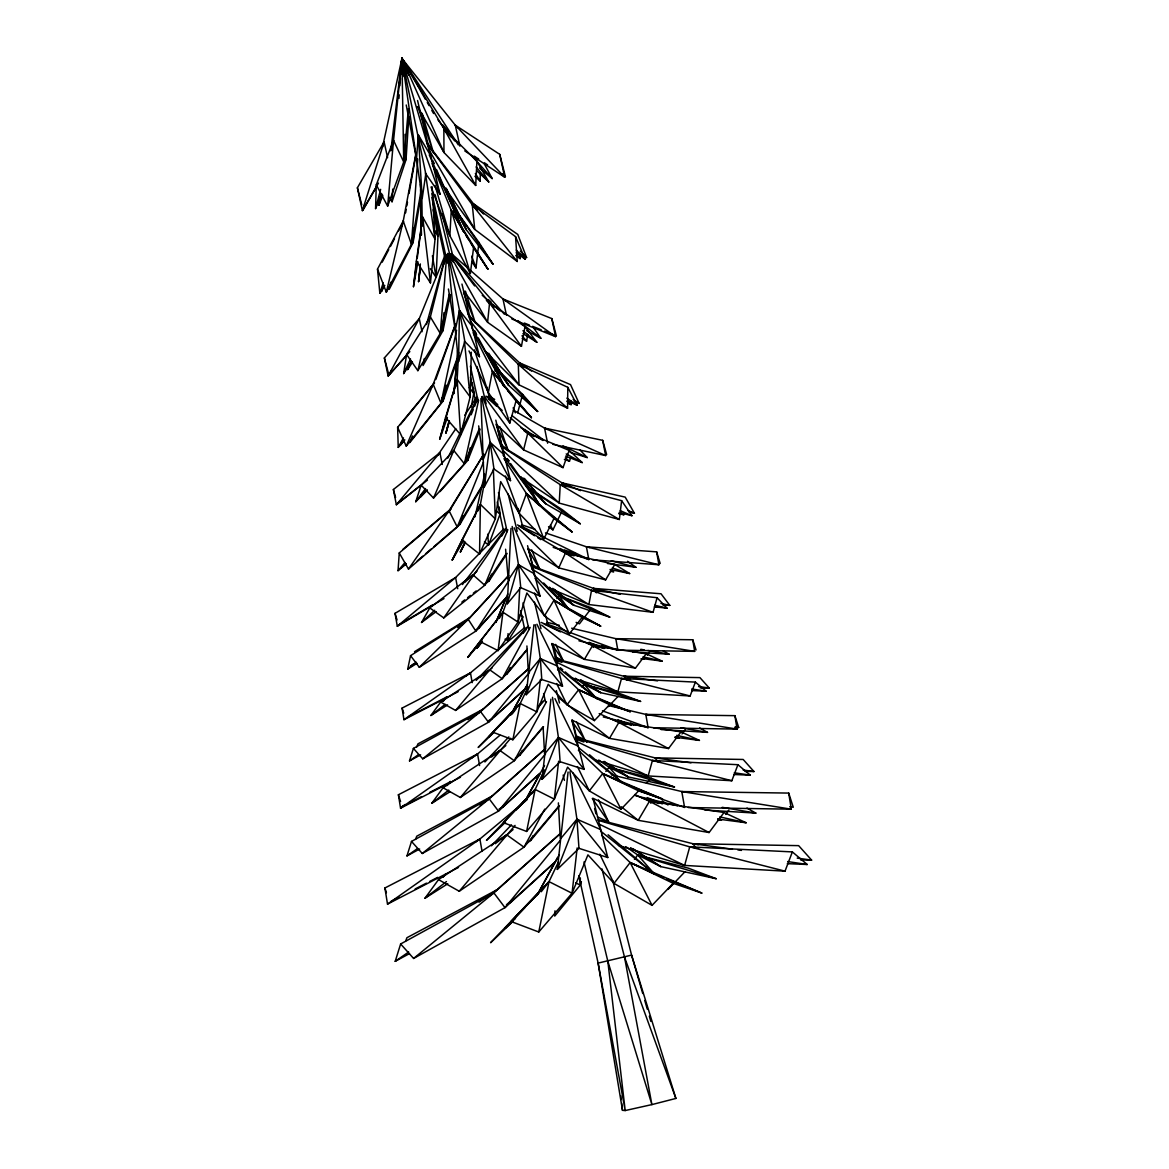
<?xml version="1.0" encoding="UTF-8"?>
<svg xmlns="http://www.w3.org/2000/svg" width="1169" height="1169" viewBox="0 0 1169 1169"><rect width="100%" height="100%" fill="white"/><g stroke="black" fill="none" stroke-linecap="round" stroke-linejoin="round"><path stroke-width="1.5" d="M401.931 65.245L401.931 58.45L455.267 125.156L504.701 177.206L499.718 154.337L455.267 125.156L459.928 146.213M580.335 877.89L580.277 885.05L554.749 916.072L554.983 910.826M485.968 352.074L519.021 384.849L567.579 408.215L567.798 387.334L518.291 364.26L468.915 316.375M479.538 554.048L495.32 518.875L480.386 504.38L461.872 540.166L479.538 554.048L480.386 504.38L484.653 481.277M464.838 341.494L479.465 356.691L472.042 326.122L459.49 310.428L464.838 341.494L458.54 361.616L459.49 310.428L447.917 253.483M471.312 352.161L470.128 396.934L460.601 434.649L445.55 417.538L457.167 379.37L458.686 352.234M381.722 193.703L375.57 208.593L376.286 184.834L393.544 140.412L401.931 58.45L407.923 67.495M474.906 176.3L480.108 181.049L480.313 174.269M512.197 526.474L518.466 564.685L520.76 587.656L507.317 603.774L510.97 528.388M430.338 268.709L436.081 277.301L437.966 236.299L435.862 213.518M422.257 226.041L421.775 191.628M453.777 211.253L453.952 207.658L445.579 189.539M519.752 587.569L518.028 622.069L498.067 650.622L479.962 641.489L467.746 657.373L481.949 641.065M382.818 195.311L378.99 205.189L379.414 196.538M417.494 106.554L443.957 152.481L475.71 185.433L476.923 161.176L443.869 128.59L401.931 58.45L382.526 147.002M443.928 312.722L442.993 330.666L423.046 365.517L424.376 358.503M389.511 197.298L392.053 201.755L392.74 189.086M565.255 486.815L560.258 484.653L559.22 503.094L619.336 519.504L621.63 500.683L560.258 484.653L501.296 446.295M401.493 65.742L401.931 58.45L458.336 144.927M413.958 228.087L413.081 242.626L389.219 289.371L390.767 282.24M408.843 116.359L406.052 159.612L392.053 201.755M406.301 563.838L398.044 570.691L399.257 552.952L449.071 510.78L483.776 454.171M417.786 158.94L411.43 244.263L386.325 292.25L377.499 269.104L403.247 221.029L415.989 153.168M398.936 98.459L399.213 94.821M399.9 85.732L400.441 78.455M400.704 74.816L401.931 58.45L406.812 66.034M401.347 65.727L401.931 58.45L405.658 64.631M446.748 255.368L440.245 333.413L417.874 370.675L406.593 354.455L430.367 316.916L445.871 255.222M453.996 393.456L457.634 350.232M453.996 393.398L456.947 358.898L440.991 403.203L406.227 446.134L397.635 427.328L433.202 384.265L455.53 323.901M408.39 108.702L403.714 161.95L387.655 206.124L376.286 184.834M387.655 206.124L393.544 140.412L403.714 161.95L401.931 58.45L425.458 99.365M535.329 624.743L540.312 658.556L541.788 679.54L526.196 694.722L533.926 624.757M552.499 697.338L558.402 737.434L560.112 761.72L542.065 779.285L550.906 699.179M569.946 771.818L576.931 819.191L578.976 848.343L557.321 869.415L568.076 772.037M420.343 267.686L418.546 281.641L420.343 263.946M493.742 306.468L489.563 303.005L487.59 322.279L521.462 346.316L524.983 326.633L489.563 303.005L450.547 254.126M425.414 172.924L435.058 239.192L422.681 217.054L416.369 261.155L430.44 282.913L435.058 239.192L432.106 186.762M417.947 261.783L413.461 286.697L416.369 261.155M472.13 262.075L476.002 267.92L478.91 242.378L453.952 207.658L460.688 226.07M540.473 679.291L536.805 711.863L512.84 739.772L492.792 732.174L520.22 703.504L528.125 687.036M558.621 761.238L554.34 799.143L526.605 831.437L503.401 822.655L535.139 789.455L544.506 769.947M577.165 847.92L572.05 893.248L538.763 932L510.911 921.45L549.021 881.631L558.329 862.211M401.113 65.61L401.931 58.45L404.985 64.529M390.884 150.275L401.931 58.45L403.524 61.723M418.546 281.641L420.241 267.876M431.04 187.011L449.846 235.714L470.376 273.531L473.547 247.711L451.278 210.332L432.048 163.587M498.067 650.622L502.948 612.249L507.77 598.893M493.961 468.974L510.517 480.62L504.131 454.683L490.191 442.408L493.961 468.974L484.361 486.772L490.191 442.408L481.613 396.612M413.461 286.697L416.778 261.695M417.245 258.13L422.681 217.054L430.44 282.913M403.363 61.752L401.931 58.45L422.228 198.423L425.794 173.816L401.931 58.45L443.957 152.481L443.869 128.59L450.781 136.802M411.722 361.469L403.656 373.569L406.593 354.455M522.105 338.469L526.634 341.173L527.701 334.217M421.045 195.442L413.081 242.626L411.824 239.382M405.614 212.86L406.227 209.339M406.856 205.817L407.484 202.281M409.048 193.47L416.237 152.92M455.895 386.471L457.167 379.37L470.128 396.934L464.429 341.187M495.072 371.347L495.7 367.797L486.596 352.278M412.467 362.142L407.674 369.579L408.302 365.999M471.239 407.119L473.693 393.383L473.577 388.02M421.337 189.451L411.43 244.263L403.247 221.029L401.025 227.897M598.528 592.025L591.514 590.36L588.884 604.548L653.062 612.322L657.08 597.724L591.514 590.36L532.757 566.863M470.128 447.961L467.834 460.352L439.982 491.652M446.149 385.185L443.022 401.172L409.793 442.598L412.54 435.964M450.284 294.573L442.993 330.666L441.122 327.758M512.84 739.772L520.22 703.504L536.805 711.863L548.232 684.23L566.994 704.775L594.393 720.601L609.59 704.717L630.208 711.746L578.626 689.783L557.584 669.618M526.605 831.437L535.139 789.455L554.34 799.143L567.579 767.156L589.308 790.916L621.017 809.24L638.61 790.872L662.472 798.997L602.751 773.571L578.363 750.177M538.763 932L549.021 881.631L572.05 893.248L587.934 854.86L614.003 883.384L652.054 905.361L673.169 883.311L701.809 893.072L630.149 862.561L601.597 835.192M417.012 663.32L407.718 669.092L410.553 655.663L468.243 619.336L508.734 575.455M444.205 263.946L446.076 255.178M456.568 330.184L440.991 403.203L433.202 384.265L431.463 387.421M478.647 400.163L464.385 463.786L433.524 498.082L421.161 485.179L453.791 450.518L477.639 397.898M474.994 516.844L484.638 474.088M449.305 294.193L440.245 333.413L430.367 316.916L428.848 320.145M417.874 370.675L430.367 316.916M386.325 292.25L403.247 221.029M378.99 205.189L381.591 194.653M534.189 436.592L527.789 433.129L523.58 449.875L563.02 467.644L569.142 450.401L527.789 433.129L510.268 417.596M449.422 421.264L445.93 433.071L449.013 420.986M375.57 208.593L380.641 189.363M390.782 150.903L393.544 140.412M447.42 417.465L439.676 439.31L445.55 417.538M517.662 412.818L522.631 394.406L495.7 367.797L503.693 386.15M691.712 690.572L706.076 691.171L695.394 682.111L621.513 678.473L617.831 691.843L572.678 678.195M733.927 774.492L750.308 775.179L737.931 764.701L652.419 760.478L648.152 775.953L595.869 760.157M787.321 863.657L807.209 864.49L792.363 851.909L689.739 846.853L684.625 865.425L618.503 845.45M426.48 324.5L445.754 255.134M445.93 433.071L449.276 421.161M469.003 350.934L488.35 392.652L509.816 423.076L516.026 400.982L492.397 371.084L473.153 332.77M507.317 603.774L518.466 564.685L534.452 573.877L540.02 596.088L520.76 587.656M439.676 439.31L457.167 379.37L460.601 434.649M364.64 204.867L363.062 209.967L376.389 187.055M420.635 754.867L409.501 760.887L413.402 748.394L480.532 711.614L529.528 667.894M419.656 849.03L406.973 855.883L411.503 841.432L489.197 798.851L545.572 748.555L491.813 796.235L479.787 804.535M409.471 953.626L395.21 961.327L400.631 943.982L493.873 892.897L560.462 833.482M384.104 141.887L357.393 187.785L362.375 210.654L384.104 141.887L387.597 157.669M383.037 286.58L381.401 291.709L384.791 285.426M377.499 269.104L379.852 293.258L383.184 282.942M427.211 490.045L415.74 501.72L421.161 485.179M564.379 459.446L569.478 461.214L570.56 457.912M581.402 881.66L580.277 885.05L575.543 882.843M457.488 359.438L443.022 401.172L441.619 398.132M427.109 490.249L420.767 496.708L421.877 493.581M435.789 379.53L455.092 325.654M478.063 510.838L480.386 504.38L452.198 560.126L463.698 540.429M484.434 541.905L488.613 545.002L499.996 514.228L499.236 507.025M484.77 584.31L489.066 580.978L491.608 574.154M416.763 746.962L417.932 743.879L482.797 709.364L528.388 668.858M415.521 839.4L416.748 836.2L491.813 796.235M405.716 940.928L406.929 937.713L497.03 889.755L560.565 833.307M556.123 662.034L617.831 691.843L690.119 695.964L695.394 682.111M576.361 741.278L648.152 775.953L731.823 780.731L737.931 764.701M598.689 823.911L684.625 865.425L785.027 871.153L792.363 851.909M433.772 546.771L459.899 524.413L463.129 516.011M526.196 694.722L540.312 658.556L557.423 666.052L562.537 686.174L541.788 679.54M542.065 779.285L558.402 737.434L578.217 746.1L584.135 769.392L560.112 761.72M557.321 869.415L576.931 819.191L600.705 829.595L607.792 857.549L578.976 848.343M480.138 429.155L467.834 460.352L465.598 457.81M471.151 414.776L473.182 409.749M474.526 406.403L477.244 399.696M483.484 462.062L457.254 527.058L408.478 569.069L399.257 552.952M445.155 254.959L419.262 318.655L388.137 376.009L384.367 357.933L419.262 318.655L422.067 331.733M507.843 529.689L484.755 585.26L443.767 617.919L429.754 607.924L421.541 622.463L436.198 611.635M507.741 593.969L495.875 622.434L506.177 597.607L475.827 631.128L419.291 667.28L410.553 655.663M433.524 498.082L453.791 450.518L464.385 463.786L479.115 429.184M406.227 446.134L433.202 384.265M610.057 569.464L629.653 573.541L614.748 564.437L565.46 553.069L558.753 567.871L528.33 548.787M407.674 369.579L411.342 361.499M465.481 542.328L460.367 551.987L464.941 542.255M403.656 373.569L410.524 359M452.198 560.126L461.872 540.166M548.553 526.693L552.922 529.893L561.851 511.452M447.785 458.058L476.616 399.462M460.367 551.987L465.043 542.562M493.347 468.93L495.32 518.875L500.683 481.599L519.138 513.279L543.848 538.924L553.974 518.51L526.43 493.552L503.956 458.628M503.971 675.901L506.995 673.943L510.239 667.528M515.368 758.126L519.84 755.232L522.295 750.366M526.108 843.492L530.638 840.555L533.079 835.718M382.175 262.192L388.751 249.669M390.388 246.542L394.494 238.71M398.614 230.877L403.539 221.482M384.367 357.933L388.941 375.191L391.469 370.485M510.78 714.873L526.24 686.422M557.598 857.505L536.951 895.483L559.323 854.627M530.171 627.417L502.202 678.707L455.589 710.431L440.669 702.058L430.893 715.486L447.581 704.892M546.507 701.678L514.302 760.741L460.338 797.477L443.051 787.774L431.741 803.322L450.109 791.661M544.725 809.153L523.99 847.174L459.242 891.246L438.507 879.614L424.931 898.26L447.785 883.749M379.852 293.258L384.104 285.484M510.795 714.843L527.409 684.508M544.52 765.534L524.793 801.583L540.18 773.25L498.462 811.14L422.287 853.487L411.503 841.432M402.735 440.786L400.149 445.491L404.839 439.88M397.635 427.328L398.234 447.391L403.48 437.922M593.267 647.436L594.889 644.557M650.768 803.235L652.463 800.239M362.375 210.654L378.449 183.08M459.899 524.413L481.672 487.371M517.75 527.57L558.753 567.871L605.63 579.868L614.748 564.437M642.76 658.6L662.136 661.128L646.209 653.749L592.522 645.653L584.427 659.374L551.9 643.52L557.423 666.052L536.907 624.231M674.747 737.171L699.427 740.401L681.001 731.852L618.854 722.5L609.473 738.37L571.816 720.016L578.217 746.1L554.939 698.653M717.693 819.031L746.158 822.757L724.035 812.499L649.453 801.262L638.216 820.331L593.019 798.295L600.705 829.595L572.883 772.899M483.805 482.782L457.254 527.058L449.071 510.78L408.478 569.069M483.761 454.42L448.823 511.993M499.28 618.328L502.948 612.249L518.028 622.069L526.868 593.004L544.433 615.858L569.376 633.861L582.074 617.48L600.691 626.131L554.004 600.252L535.154 578.48M556.955 598.528L558.782 595.489L549.342 587.159M505.037 639.165L508.135 640.597L523.215 616.911L520.117 615.026M475.754 630.091L478.764 628.206L481.716 623.588M501.486 536.293L505.432 530.288M489.066 580.978L507.156 553.405M509.216 580.145L475.827 631.128L468.243 619.336L461.2 625.123M437.601 455.457L455.793 428.745M464.736 415.273L476.645 397.314M443.767 617.919L506.162 528.505M506.016 554.033L484.755 585.26L472.963 574.812L429.754 607.924M647.348 655.195L649.306 652.507M682.009 733.957L685.092 729.719M725.715 814.369L728.857 810.073M420.767 496.708L424.99 490.936M415.74 501.72L425.531 488.554M451.614 453.44L453.791 450.518M443.256 701.327L446.485 697.002M447.099 785.539L450.211 781.36M443.183 877.159L445.316 874.295M541.671 625.123L584.427 659.374L635.439 668.157L646.209 653.749M558.767 697.747L609.473 738.37L668.536 748.54L681.001 731.852M621.236 806.727L638.216 820.331L709.086 832.533L724.035 812.499M482.432 641.693L476.82 648.342L482.154 641.299M590.535 609.4L579.429 623.837L576.127 622.39M512.095 714.084L516.157 708.794M518.188 706.149L520.22 703.504L478.165 747.488L493.61 732.758M582.06 686.977L584.091 684.333L620.534 693.831L640.583 701.415L600.676 692.691L584.091 684.333L575.309 678.21M531.91 793.663L535.139 789.455L486.465 840.365L505.622 822.114M605.849 771.467L609.078 767.259L651.279 778.247L674.484 787.029L628.279 776.932L609.078 767.259L598.718 760.025M541.262 891.728L549.021 881.631L490.585 942.725L512.694 921.654M634.416 859.317L637.748 854.992L641.226 855.898M462.442 584.544L505.782 528.461M476.82 648.342L482.11 641.518M467.746 657.373L502.948 612.249L479.962 641.489M499.163 808.977L502.349 807.268L505.768 803.059M506.455 904.718L511.949 900.174M400.382 424.61L434.576 382.906M529.484 672.38L488.525 722.237L422.725 758.813L413.402 748.394M545.587 753.771L498.462 811.14L489.197 798.851L480.225 805.076M560.156 840.482L504.993 907.641L413.592 958.448L400.631 943.982M522.967 633.481L526.445 629.258M506.995 673.943L527.175 649.73M519.84 755.232L543.541 726.797M530.638 840.555L559.483 805.952M439.895 452.695L393.383 489.519L396.349 504.745L439.895 452.695L442.291 464.458M455.589 710.431L489.753 669.822L528.49 626.219M460.338 797.477L510.736 738.238M459.242 891.246L515.061 825.402M398.234 447.391L404.109 440.421M447.362 513.133L450.869 508.997L402.837 549.386M527.102 649.35L502.202 678.707L489.753 669.822L440.669 702.058M558.577 806.391L523.99 847.174L506.688 834.827L438.507 879.614M398.044 570.691L405 562.523M388.941 375.191L406.958 354.923M538.456 707.026L544.491 700.246M388.137 376.009L409.837 351.577M478.764 628.206L506.601 597.315M457.722 627.621L470.23 617.364L507.711 576.624M513.498 710.957L488.54 737.157L493.639 732.335M516.07 810.029L529.382 795.957M529.776 902.439L539.537 892.122M488.54 737.157L513.308 711.088M518.13 807.721L527.964 797.375M515.514 918.439L504.993 928.361L539.406 892.166M608.348 706.587L618.094 696.373M646.442 783.318L651.279 778.247M668.04 889.448L684.786 871.928M476.207 680.402L527.087 627.198M484.916 761.954L508.866 736.908M537.857 706.602L542.898 701.327M491.433 845.801L511.438 824.89M504.993 928.361L524.881 907.612M503.737 528.943L455.603 577.53L397.299 626.248L395.034 613.345L455.603 577.53L457.693 588.708M471.896 576.273L476.952 571.173M419.291 667.28L468.243 619.336M421.541 622.463L434.722 610.247M465.057 582.147L472.963 574.812M527.161 687.153L488.525 722.237L480.532 711.614L476.09 714.697M555.056 862.167L504.993 907.641L493.873 892.897L487.897 897.047M494.545 716.495L523.785 690.046M502.349 807.268L539.683 773.513M509.655 902.994L553.653 863.204M417.26 560.901L422.769 556.196M425.516 553.843L431.01 549.138M472.188 682.667L470.464 672.833L402.092 708.093L403.963 719.695L470.464 672.833L524.793 627.534M483.674 674.966L492.061 667.967M479.582 765.563L477.551 753.947L398.395 794.759L400.558 808.203L477.551 753.947L499.937 735.286M494.911 754.692L505.841 745.574M482.066 851.412L479.889 839.021L384.908 887.987L387.509 904.119L479.889 839.021L527.19 799.581M502.027 838.816L513.074 829.61M400.543 568.207L406.023 563.677M407.718 669.092L416.164 662.151M413.271 664.05L410.494 666.33L413.578 664.445M422.725 758.813L480.532 711.614M422.287 853.487L489.197 798.851M413.592 958.448L493.873 892.897M478.618 712.71L482.797 709.364L467.863 719.651M494.18 892.035L497.03 889.755L479.042 902.161M397.358 503.737L419.876 485.924M396.349 504.745L427.43 480.123M461.872 602.093L464.721 599.872M467.585 597.651L470.449 595.43M473.313 593.209L476.178 590.973M430.893 715.486L445.257 704.352M479.699 677.611L489.753 669.822M431.741 803.322L448.779 790.112M491.36 757.074L499.879 750.454L514.302 760.741L543.103 726.767L544.564 754.005L558.402 737.434L584.135 769.392M424.931 898.26L446.456 881.572M495.218 843.726L506.688 834.827M466.022 675.93L470.464 672.833M405.146 804.506L402.194 806.581L405.424 804.915M471.633 758.082L477.551 753.947M475.447 842.118L479.889 839.021M409.501 760.887L418.37 754.721M406.973 855.883L417.435 848.621M395.21 961.327L408.668 952.004M443.051 787.774L499.879 750.454M414.513 651.717L470.23 617.364M397.299 626.248L443.986 598.601M398.571 624.991L432.662 604.855M488.715 720.601L491.886 718.891M403.963 719.695L458.131 691.712M400.558 808.203L460.454 777.253M387.509 904.119L458.496 867.442M408.536 716.655L446.631 697.06M408.639 803.249L421.541 796.615M429.593 792.465L450.547 781.681M391.074 901.343L399.111 897.207M415.17 888.937L426.422 883.15M429.637 881.499L437.674 877.364M642.731 993.489L631.567 955.102L675.887 1098.436L651.893 1104.603L625.196 1110.55L622.492 1110.331L598.119 963.095L631.567 955.102L612.863 880.915M735.053 727.439L738.691 727.483L734.892 715.662L645.799 714.405L608.523 705.565M696.052 649.964L692.764 639.764L615.8 638.669L571.641 628.206M700.246 687.883L709.247 688.015L699.924 677.611L623.778 676.223L555.407 658.863M745.004 771.394L753.976 771.525L743.177 759.47L655.035 757.877L575.762 737.756M611.241 774.828L681.79 791.559L788.71 793.079L793.269 807.253L789.674 806.742M800.663 859.946L811.607 860.106L798.646 845.64L692.881 843.726L598.353 819.732M692.764 639.764L694.649 651.367L617.817 650.139L578.947 640.831M653.573 727.761L737.069 729.105L734.892 715.662M688.205 807.545L791.311 809.196L788.71 793.079M632.663 651.995L669.121 654.187L663.144 650.826M661.099 729.573L707.508 732.364L699.661 727.951M704.995 810.059L755.846 813.098L746.962 808.115M545.47 532.859L586.414 546.785L656.642 551.856L660.178 563.487M592.405 559.819L658.907 564.759L656.642 551.856M662.56 604.841L669.793 605.381L661.04 593.779L593.487 588.387L532.801 566.424M654.625 606.886L658.22 607.193L654.713 606.17M640.86 658.921L644.411 659.228M675.375 737.902L678.926 738.194L675.565 736.967M717.985 819.82L721.551 820.112L718.131 818.87M654.348 606.828L667.017 608.143L657.08 597.724M607.5 563.502L635.936 567.286L627.534 561.281M626.789 680.197L623.778 676.223L657.606 680.884M698.565 686.539L709.247 688.015M691.011 762.831L655.035 757.877L658.118 761.969M743.177 770.035L753.976 771.525M695.906 847.744L692.881 843.726L732.452 849.191M737.858 849.921L741.453 850.418M797.214 858.119L811.607 860.106M603.248 716.948L648.123 727.673L645.799 714.405L649.365 714.902M735.126 726.972L738.691 727.483M638.654 790.536L684.596 807.487L681.79 791.559L685.399 792.071M555.319 659.287L621.513 678.473L630.515 679.832M691.683 689.009L706.076 691.171M575.63 738.223L652.419 760.478L659.535 761.545M734.293 772.767L750.308 775.179M598.133 820.302L689.739 846.853L698.638 848.197M787.628 861.553L807.209 864.49M694.649 651.367L615.8 638.669L617.817 650.139L570.224 632.575M645.799 714.405L737.069 729.105M681.79 791.559L791.311 809.196M610.218 571.261L613.71 571.831L610.525 570.238M640.787 649.306L644.324 649.92M647.86 650.519L669.121 654.187M680.694 727.746L707.508 732.364M722.237 807.326L755.846 813.098M623.778 676.223L630.836 677.567M692.881 843.726L698.258 844.749M513.366 410.158L544.549 428.088L602.663 440.333L606.653 454.551M552.893 444.337L605.644 455.559L602.663 440.333M644.718 856.804L688.366 868.172L716.217 878.723L660.777 866.609L637.748 854.992L625.766 846.634M629.068 512.066L634.416 513.235L625.196 497.117L562.041 482.87L501.53 446.061M541.174 622.405L592.522 645.653L604.709 648.371M642.994 656.876L662.136 661.128M599.2 713.601L618.854 722.5L625.853 724.049M676.661 735.345L699.427 740.401M634.665 794.569L649.453 801.262L654.728 802.445M719.783 816.897L746.158 822.757M596.336 592.815L593.487 588.387L620.111 594.32M660.923 603.409L669.793 605.381M553.2 547.37L588.811 559.556L586.414 546.785L589.921 547.574M618.664 513.629L623.983 514.871L619.219 512.402M654.728 605.25L667.017 608.143M546.902 622.332L559.279 625.269M635.761 795.811L677.611 805.821M586.414 546.785L658.907 564.759M619.745 512.68L631.932 515.719L621.63 500.683M621.513 678.473L690.119 695.964M652.419 760.478L731.823 780.731M689.739 846.853L785.027 871.153M611.299 560.725L635.936 567.286M593.487 588.387L598.733 589.921M640.583 701.415L584.091 684.333L596.716 698.697M674.484 787.029L609.078 767.259L617.495 776.83M716.217 878.723L637.748 854.992L654.056 873.535M570.224 452.374L587.262 457.576L579.839 449.831M517.531 524.896L565.46 553.069L574.14 555.845M612.308 568.002L629.653 573.541M609.75 617.1L558.782 595.489L591.646 607.953L609.75 617.1L573.877 605.294L558.782 595.489L568.076 608.245M564.306 549.927L576.215 553.945M586.575 643.008L598.63 647.085M612.571 719.622L626.073 724.196M641.723 797.769L658.717 803.498M521.579 524.749L535.227 529.382M556.765 660.529L561.88 662.326M575.353 738.983L583.901 741.979M591.514 590.36L653.062 612.322M546.434 623.793L566.833 631.318M602.459 710.825L648.123 727.673M565.591 456.129L582.235 462.588L569.142 450.401M524.34 323.053L529.396 325.07M532.772 326.414L541.203 329.775M544.579 331.119L556.371 335.839L551.797 318.582L502.977 298.972L470.333 270.273M511.876 319.005L555.567 336.643L551.797 318.582M557.321 667.09L595.649 697.688L630.208 711.746M624.129 783.405L662.472 798.997M658.775 875.566L663.729 877.583M667.046 878.927L701.809 893.072M548.232 587.715L588.884 604.548L531.807 568.908M574.111 401.332L579.123 403.422L570.53 384.616L519.65 362.901L469.105 316.185M589.118 642.263L604.008 648.503M618.006 719.856L631.26 725.408M647.29 797.623L662.297 803.907M563.677 486.114L562.041 482.87L580.555 490.629M627.695 510.415L634.416 513.235M547.618 443.226L544.549 428.088L547.91 429.52M620.257 510.663L631.932 515.719M567.798 403.217L571.13 404.664L571.027 401.025M555.29 657.036L563.063 660.427L555.684 644.411M576.492 735.988L584.748 739.597L586.823 742.388M597.447 816.941L608.538 821.792L598.411 799.801M567.447 400.909L577.208 405.322L567.798 387.334M544.549 428.088L605.644 455.559M560.009 550.292L569.624 554.749M594.1 696.972L578.626 689.783L566.994 704.775L556.663 683.529M589.483 754.75L622.463 782.719L602.751 773.571L589.308 790.916L577.457 766.601M608.099 834.768L653.807 873.55L630.149 862.561L614.003 883.384L599.785 854.203M563.005 445.871L587.262 457.576M544.257 624.085L560.448 631.888M609.59 704.717L578.626 689.783L594.393 720.601M638.61 790.872L602.751 773.571L621.017 809.24M673.169 883.311L630.149 862.561L652.054 905.361M521.023 526.05L588.811 559.556M562.041 482.87L565.226 484.507M592.522 645.653L635.439 668.157M618.854 722.5L668.536 748.54M649.453 801.262L709.086 832.533M533.765 574.666L569.493 609.663L600.691 626.131M526.781 330.681L540.867 338.265L532.655 326.472M566.22 453.923L582.235 462.588M560.302 548.524L571.363 554.676M488.423 395.809L494.662 399.389M530.814 563.809L539.523 568.821L531.72 549.868M521.038 427.854L542.927 440.508M539.274 504.891L530.741 489.256L562.596 509.918L580.277 523.8L545.689 503.751L530.741 489.256L520.833 476.689M560.258 484.653L619.336 519.504M567.944 608.728L554.004 600.252L544.433 615.858L534.496 593.078M582.074 617.48L554.004 600.252L569.376 633.861M519.094 526.094L534.584 535.753M537.682 537.696L540.779 539.625M580.686 680.183L600.676 692.691L580.993 680.051M604.081 761.793L628.279 776.932L604.052 761.384M630.529 847.671L660.777 866.609L633.101 848.84M522.981 333.56L536.849 342.269L524.983 326.633M474.219 156.149L478.676 159.057M484.609 162.929L487.575 164.873M500.931 173.611L505.388 176.519L499.718 154.337M464.751 150.889L504.701 177.206M565.46 553.069L605.63 579.868M519.957 476.835L559.22 503.094L502.728 450.226M522.105 254.521L526.605 257.589L517.779 234.443L473.387 203.698L427.357 143.553M531.544 371.011L519.65 362.901L520.95 366.058M573.175 399.374L579.123 403.422M506.484 315.323L502.977 298.972L505.943 301.017M470.946 321.723L519.021 384.849L518.291 364.26L522.704 367.344M566.892 398.132L577.208 405.322M530.741 489.256L580.277 523.8M515.748 255.514L520.132 258.597L519.62 253.425M602.05 645.639L604.811 647.611M630.676 723.041L633.554 725.101M662.209 800.897L667.981 805.003M502.977 298.972L555.567 336.643M516.245 252.796L525.056 259.123L515.558 236.649L472.276 204.794L427.196 143.714M553.974 518.51L572.094 531.953L526.43 493.552L519.138 513.279L505.373 475.988M523.844 430.572L528.183 433.816M515.558 236.649L517.239 261.476L474.746 229.387L441.224 183.138M517.809 320.598L540.867 338.265M487.751 396.846L497.731 404.576M511.978 415.609L543.351 439.909M565.314 457.897L569.478 461.214M578.64 747.722L622.463 782.719M600.486 830.969L653.807 873.55M548.626 513.206L572.094 531.953M552.689 588.358L573.877 605.294L554.398 589.41M566.965 401.288L571.13 404.664M522.938 330.725L536.849 342.269M479.655 168.058L492.193 178.579L484.068 163.382M560.287 667.689L562.757 669.779M565.226 671.883L595.649 697.688M524.72 429.301L531.603 435.233M488.321 299.512L491.053 301.923M451.278 253.512L467.6 267.876M500.595 443.942L508.194 450.635L499.835 426.729M482.256 295.289L500.011 310.939M486.012 396.101L502.188 410.436M572.985 552.981L575.601 555.304M518.291 364.26L567.579 408.215M537.682 411.503L508.661 385.361L495.7 367.797L537.682 411.503L522.631 394.406M532.801 499.455L526.43 493.552L543.848 538.924M535.358 501.808L539.187 505.344M496.167 510.692L499.996 514.228M488.584 398.761L496.533 406.184M496.971 424.99L523.58 449.875L484.916 397.182M476.879 170.82L488.774 181.984L476.923 161.176M527.789 433.129L563.02 467.644M483.528 213.956L473.387 203.698L474.556 207.015M520.263 251.174L526.605 257.589M455.267 125.156L457.766 127.728M502.875 173.947L505.388 176.519M428.716 149.237L474.746 229.387L472.276 204.794L477.303 209.967M516.26 250.078L525.056 259.123M543.658 582.98L569.493 609.663M516.026 400.982L531.427 417.742L492.397 371.084L488.35 392.652L474.453 349.882M486.406 300.433L489.943 304.305M473.167 157.274L492.193 178.579M451.965 255.295L504.438 314.286M507.989 391.045L511.496 395.049M515.018 399.053L531.427 417.742M522.002 335.781L526.634 341.173M508.997 460.834L507.054 458.555L508.793 461.039M523.727 478.077L545.689 503.751L524.764 478.954M516.625 254.477L520.132 258.597M476.119 166.919L488.774 181.984M488.101 300.389L493.786 307.403M562.537 686.174L540.312 658.556L528.359 672.876L526.912 645.96M607.792 857.549L576.931 819.191L560.316 839.079L558.387 802.869M442.919 125.01L448.531 132.009M467.965 313.73L473.197 320.277M437.937 119.91L454.712 140.952M472.276 204.794L517.239 261.476M492.982 264.136L466.343 229.796L453.952 207.658L492.982 264.136L478.91 242.378M463.582 290.833L487.59 322.279L449.831 254.652M500.127 381.182L492.397 371.084L509.816 423.076M502.334 384.06L504.54 386.939M469.28 387.611L473.693 393.383L472.086 382.584M450.489 254.243L474.643 285.923M489.563 303.005L521.462 346.316M502.991 455.019L540.663 506.235M510.546 463.508L540.692 506.221M425.794 173.816L440.012 194.244L417.552 100.505M551.856 644.309L563.063 660.427M572.357 721.784L584.748 739.597L576.697 722.106M592.274 798.412L608.538 821.792M540.02 596.088L518.466 564.685L508.296 580.029L505.607 549.225M473.547 247.711L487.911 269.206L451.278 210.332L449.846 235.714L435.029 185.491M465.803 235.203L468.681 239.63M470.61 242.597L487.911 269.206M475.345 173.494L480.108 181.049M476.046 333.326L474.322 330.564L476.689 334.933M489.913 355.434L508.661 385.361L488.7 353.213M441.999 124.966L446.66 132.711M426.393 141.084L432.618 151.517M527.701 548.875L539.523 568.821M462.982 230.688L451.278 210.332L470.376 273.531M434.357 230.045L437.966 236.299L433.231 209.719M427.269 102.521L429.081 105.663M431.799 110.383L433.611 113.539M475.71 185.433L443.869 128.59L445.491 131.834M471.808 327.904L504.745 386.793M550.365 525.202L552.922 529.893M478.326 337.958L504.789 386.807M510.517 480.62L490.191 442.408L483.206 459.592L484.361 486.772M451.044 257.56L453.338 262.148M403.612 154.732L406.052 159.612L405.029 134.318M434.006 163.514L432.647 160.723L433.904 163.602M445.959 188.019L466.343 229.796L446.573 189.013M495.948 424.274L508.194 450.635M429.257 154.922L463.874 232.251L436.505 169.549M514.228 527.847L534.452 573.877L527.584 545.704M513.133 407.82L515.31 412.832M479.465 356.691L459.49 310.428L455.296 330.067L458.54 361.616M408.829 75.211L401.931 58.45L402.078 62.059M463.538 292.352L475.286 322.892L465.437 291.169M482.534 396.466L504.131 454.683L495.817 420.182M471.721 256.201L476.002 267.92M440.012 194.244L418.297 134.903L416.515 159.101L406.242 105.005M601.962 868.918L624.538 957.206L675.887 1098.436M403.086 61.884L401.931 58.45L402.37 65.698M419.16 110.018L433.509 153.007L422.184 113.349M448.896 255.12L472.042 326.122L461.96 284.067M402.092 708.093L403.729 713.192M398.395 794.759L400.558 801.51M384.908 887.987L386.428 892.721M583.989 861.933L607.822 961.21L651.893 1104.603L624.538 957.206M395.034 613.345L397.051 619.994M644.762 1000.474L647.29 1009.198M649.321 1016.182L650.855 1021.414M393.383 489.519L395.59 497.424M402.56 62.015L401.931 58.45L402.194 62.03M441.999 213.722L453.367 257.838M486.596 386.647L489.782 398.994M496.606 425.472L502.524 448.414M518.013 508.398L523.011 527.803M528.476 548.992L533.488 568.397M545.777 616.034L548.042 624.86M553.054 644.265L557.613 661.917M556.342 690.587L559.498 702.949M357.393 187.785L361.762 204.853M572.328 720.192L577.223 739.626M594.597 808.51L595.927 813.799M402.706 62.015L401.931 58.45L430.747 155.755L418.297 134.903L422.228 198.423M402.794 61.986L401.931 58.45L404.299 68.942M435.189 194.814L451.161 260.336M477.069 366.584L486.129 403.773M508.15 494.078L517.224 531.267M534.496 602.108L540.969 628.674M543.585 693.538L545.704 702.408M563.151 775.076L564.422 780.395M432.004 193.674L447.435 263.054M470.391 366.248L478.296 401.844M498.476 492.573L507.185 531.72M523.011 602.883L528.958 629.58M578.86 875.873L598.119 963.095L625.196 1110.55L607.822 961.21M431.814 197.386L444.834 257.94M470.493 377.28L475.856 402.224M497.307 501.969L503.43 530.463M520.658 610.627L524.501 628.44M432.398 255.733L436.081 277.301M448.428 289.021L455.296 330.067L447.566 253.498M478.676 425.896L483.206 459.592L480.897 398.512M620.812 1095.938L621.236 1099.532M621.645 1103.127L622.492 1110.331M487.678 534.218L488.613 545.002M402.691 71.134L403.013 76.569M420.519 184.249L421.366 234.969M420.665 189.32L421.366 235.159M508.047 633.627L508.135 640.597"/></g></svg>
